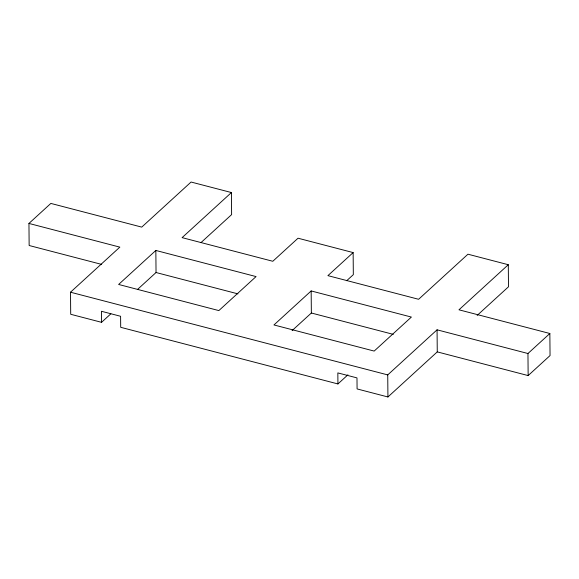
<?xml version="1.0" encoding="UTF-8"?>
<svg xmlns="http://www.w3.org/2000/svg" width="579" height="579" viewBox="0 0 579 579"><rect width="100%" height="100%" fill="white"/><g stroke="black" fill="none" stroke-linecap="round" stroke-linejoin="round"><path stroke-width="0.87" d="M101.68 264.408L29.145 245.503L28.95 223.436L50.851 203.417L141.739 227.113L191.07 182.03L231.426 192.546L231.614 214.614L200.949 242.637M110.85 313.818L101.549 322.322L70.703 314.281L70.508 292.214L119.839 247.132L28.95 223.436M155.845 250.454L118.63 284.463L218.848 310.59L256.063 276.581L155.845 250.454L156.041 272.521L137.433 289.529M231.426 192.546L182.095 237.629L272.803 261.274L298.033 238.215L353.139 252.582L353.328 274.649L346.691 280.714M311.162 290.94L273.954 324.949L374.164 351.077L411.38 317.068L311.162 290.94L311.357 313.007L292.084 330.623M353.139 252.582L327.909 275.64L418.617 299.285L467.948 254.203L508.297 264.719L508.492 286.786L477.161 315.425M101.549 322.322L101.455 311.285L120.598 316.279L120.7 327.309L337.933 383.942L347.899 374.83M337.933 383.942L337.839 372.905L356.982 377.899L357.084 388.929L387.93 396.97L387.735 374.902L437.065 329.82L527.954 353.516L549.855 333.497L458.966 309.808L508.297 264.719M387.93 396.97L437.261 351.887L437.065 329.82M437.261 351.887L528.149 375.583L550.05 355.564L549.855 333.497M156.041 272.521L237.955 293.871M311.357 313.007L393.271 334.358M70.508 292.214L387.735 374.902M527.954 353.516L528.149 375.583"/></g></svg>
